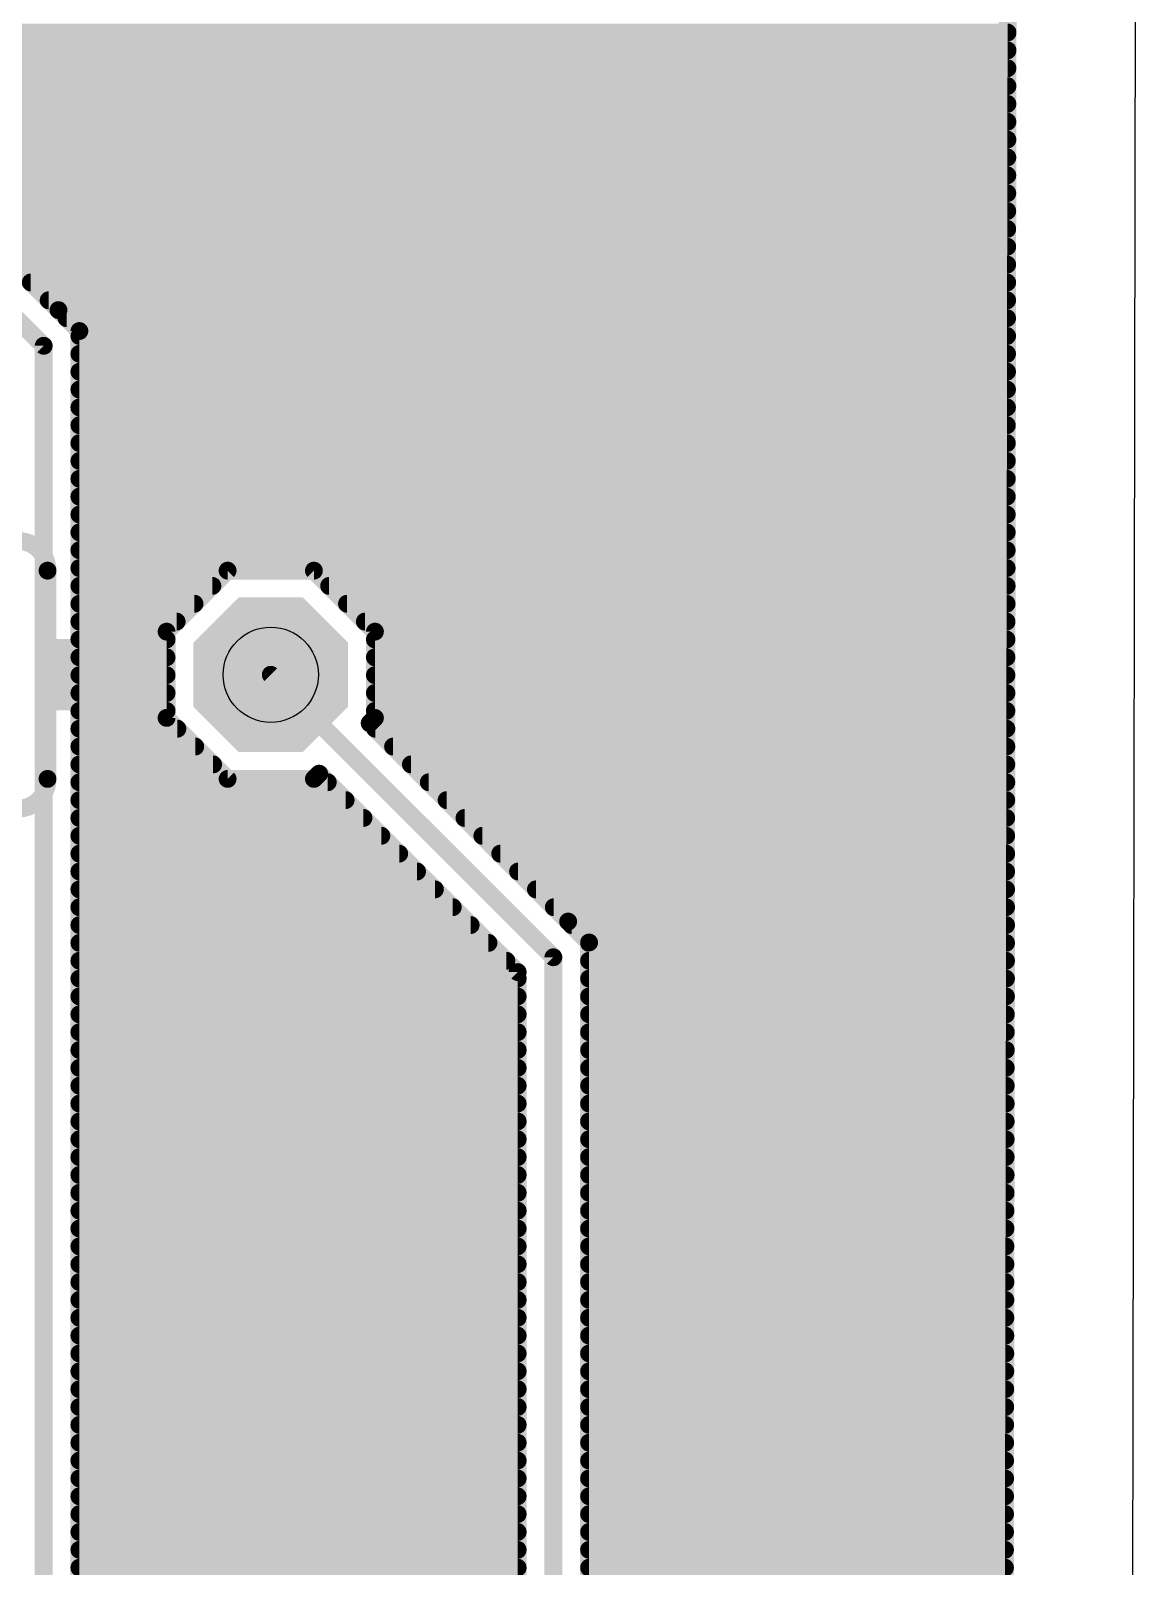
# Model space of a CAD drawing. Extents: x -0.1 to 57, y -0.1 to 41.
# Drawn here: x 47.54 to 57, y 9.31 to 22.42 of the extents above; entities that cross this region are included whole.
import ezdxf

# ---------------------------------------------------------------- set-up
doc = ezdxf.new("R2010")
doc.units = 0
for name, color, linetype in [('16', 175, 'CONTINUOUS'), ('17', 82, 'CONTINUOUS'), ('20', 30, 'CONTINUOUS'), ('21', 253, 'CONTINUOUS'), ('44', 253, 'CONTINUOUS')]:
    doc.layers.add(name, color=color, linetype=linetype)

# ---------------------------------------------------------------- blocks, each defined once
blk = doc.blocks.new('RECT')
blk.add_solid([(-0.5, -0.5), (0.5, -0.5), (-0.5, 0.5), (0.5, 0.5)])
blk = doc.blocks.new('OCTAGONP')
at = {"const_width": 0.5}
blk.add_lwpolyline([(-0.25, -0.1036), (-0.25, 0.1036), (-0.1036, 0.25), (0.1036, 0.25), (0.25, 0.1036), (0.25, -0.1036), (0.1036, -0.25), (-0.1036, -0.25), (-0.25, -0.1036), (-0.25, 0.1036)], dxfattribs=at)

msp = doc.modelspace()

# ---------------------------------------------------------------- linework, layer by layer
at = {"layer": '16', "const_width": 0.1524}
for points in [[(55.9059, 39.9078), (55.8397, 1.1265)], [(11.1462, 22.4028), (55.876, 22.4028)], [(11.0831, 22.2504), (55.8758, 22.2504)], [(10.9767, 22.098), (55.8755, 22.098)], [(46.6902, 21.9456), (55.8752, 21.9456)], [(46.8426, 21.7932), (55.875, 21.7932)], [(46.995, 21.6408), (55.8747, 21.6408)], [(47.1292, 21.4884), (55.8745, 21.4884)], [(47.1292, 21.336), (55.8742, 21.336)], [(47.1292, 21.1836), (55.8739, 21.1836)], [(46.2402, 21.1384), (47.6504, 19.7282)], [(47.1292, 21.0312), (55.8737, 21.0312)], [(47.1292, 20.8788), (55.8734, 20.8788)], [(47.7767, 20.033), (47.0843, 20.7253)], [(47.0854, 20.7264), (55.8732, 20.7264)], [(47.2356, 20.574), (55.8729, 20.574)], [(47.388, 20.4216), (55.8726, 20.4216)], [(47.5404, 20.2692), (55.8724, 20.2692)], [(47.6928, 20.1168), (55.8721, 20.1168)], [(47.9552, 19.8544), (47.7767, 20.033)], [(47.8452, 19.9644), (55.8719, 19.9644)], [(47.9552, 8.2447), (47.9552, 19.8544)], [(47.6504, 19.7282), (47.6504, 8.371)], [(47.9552, 19.812), (55.8716, 19.812)], [(47.9552, 19.6596), (55.8713, 19.6596)], [(47.9552, 19.5072), (55.8711, 19.5072)], [(47.9552, 19.3548), (55.8708, 19.3548)], [(47.9552, 19.2024), (55.8706, 19.2024)], [(47.9552, 19.05), (55.8703, 19.05)], [(47.9552, 18.8976), (55.87, 18.8976)], [(47.9552, 18.7452), (55.8698, 18.7452)], [(47.9552, 18.5928), (55.8695, 18.5928)], [(47.9552, 18.4404), (55.8693, 18.4404)], [(47.9552, 18.288), (55.869, 18.288)], [(47.9552, 18.1356), (55.8687, 18.1356)], [(47.9552, 17.9832), (55.8685, 17.9832)], [(47.9552, 17.8308), (55.8682, 17.8308)], [(49.22, 17.8086), (48.6992, 17.2878)], [(49.9564, 17.8086), (49.22, 17.8086)], [(50.4772, 17.2878), (49.9564, 17.8086)], [(47.9552, 17.6784), (49.0898, 17.6784)], [(50.0866, 17.6784), (55.868, 17.6784)], [(47.9552, 17.526), (48.9374, 17.526)], [(50.239, 17.526), (55.8677, 17.526)], [(47.9552, 17.3736), (48.785, 17.3736)], [(50.3914, 17.3736), (55.8674, 17.3736)], [(48.6992, 17.2878), (48.6992, 16.5514)], [(50.4772, 16.5514), (50.4772, 17.2878)], [(47.9552, 17.2212), (48.6992, 17.2212)], [(50.4772, 17.2212), (55.8672, 17.2212)], [(47.9552, 17.0688), (48.6992, 17.0688)], [(50.4772, 17.0688), (55.8669, 17.0688)], [(47.9552, 16.9164), (48.6992, 16.9164)], [(49.5882, 16.9196), (52, 14.5078)], [(50.4772, 16.9164), (55.8666, 16.9164)], [(47.9552, 16.764), (48.6992, 16.764)], [(50.4772, 16.764), (55.8664, 16.764)], [(47.9552, 16.6116), (48.6992, 16.6116)], [(50.4772, 16.6116), (55.8661, 16.6116)], [(47.9552, 16.4592), (48.7914, 16.4592)], [(48.6992, 16.5514), (49.22, 16.0306)], [(50.4323, 16.5065), (50.4772, 16.5514)], [(52.1263, 14.8126), (50.4323, 16.5065)], [(50.4796, 16.4592), (55.8659, 16.4592)], [(47.9552, 16.3068), (48.9438, 16.3068)], [(50.632, 16.3068), (55.8656, 16.3068)], [(47.9552, 16.1544), (49.0962, 16.1544)], [(49.9564, 16.0306), (50.0013, 16.0755)], [(50.0013, 16.0755), (51.6952, 14.3815)], [(50.7844, 16.1544), (55.8653, 16.1544)], [(47.9552, 16.002), (50.0747, 16.002)], [(49.22, 16.0306), (49.9564, 16.0306)], [(50.9368, 16.002), (55.8651, 16.002)], [(47.9552, 15.8496), (50.2271, 15.8496)], [(51.0892, 15.8496), (55.8648, 15.8496)], [(47.9552, 15.6972), (50.3795, 15.6972)], [(51.2416, 15.6972), (55.8646, 15.6972)], [(47.9552, 15.5448), (50.5319, 15.5448)], [(51.394, 15.5448), (55.8643, 15.5448)], [(47.9552, 15.3924), (50.6843, 15.3924)], [(51.5464, 15.3924), (55.864, 15.3924)], [(47.9552, 15.24), (50.8367, 15.24)], [(51.6988, 15.24), (55.8638, 15.24)], [(47.9552, 15.0876), (50.9891, 15.0876)], [(51.8512, 15.0876), (55.8635, 15.0876)], [(47.9552, 14.9352), (51.1415, 14.9352)], [(52.0036, 14.9352), (55.8633, 14.9352)], [(47.9552, 14.7828), (51.2939, 14.7828)], [(52.3048, 14.6341), (52.1263, 14.8126)], [(52.156, 14.7828), (55.863, 14.7828)], [(47.9552, 14.6304), (51.4463, 14.6304)], [(52.3048, 7.6096), (52.3048, 14.6341)], [(52.3048, 14.6304), (55.8627, 14.6304)], [(47.9552, 14.478), (51.5987, 14.478)], [(52, 14.5078), (52, 6.7206)], [(52.3048, 14.478), (55.8625, 14.478)], [(51.6952, 14.3815), (51.6952, 7.6096)], [(47.9552, 14.3256), (51.6952, 14.3256)], [(52.3048, 14.3256), (55.8622, 14.3256)], [(47.9552, 14.1732), (51.6952, 14.1732)], [(52.3048, 14.1732), (55.862, 14.1732)], [(47.9552, 14.0208), (51.6952, 14.0208)], [(52.3048, 14.0208), (55.8617, 14.0208)], [(47.9552, 13.8684), (51.6952, 13.8684)], [(52.3048, 13.8684), (55.8614, 13.8684)], [(47.9552, 13.716), (51.6952, 13.716)], [(52.3048, 13.716), (55.8612, 13.716)], [(47.9552, 13.5636), (51.6952, 13.5636)], [(52.3048, 13.5636), (55.8609, 13.5636)], [(47.9552, 13.4112), (51.6952, 13.4112)], [(52.3048, 13.4112), (55.8607, 13.4112)], [(47.9552, 13.2588), (51.6952, 13.2588)], [(52.3048, 13.2588), (55.8604, 13.2588)], [(47.9552, 13.1064), (51.6952, 13.1064)], [(52.3048, 13.1064), (55.8601, 13.1064)], [(47.9552, 12.954), (51.6952, 12.954)], [(52.3048, 12.954), (55.8599, 12.954)], [(47.9552, 12.8016), (51.6952, 12.8016)], [(52.3048, 12.8016), (55.8596, 12.8016)], [(47.9552, 12.6492), (51.6952, 12.6492)], [(52.3048, 12.6492), (55.8594, 12.6492)], [(47.9552, 12.4968), (51.6952, 12.4968)], [(52.3048, 12.4968), (55.8591, 12.4968)], [(47.9552, 12.3444), (51.6952, 12.3444)], [(52.3048, 12.3444), (55.8588, 12.3444)], [(47.9552, 12.192), (51.6952, 12.192)], [(52.3048, 12.192), (55.8586, 12.192)], [(47.9552, 12.0396), (51.6952, 12.0396)], [(52.3048, 12.0396), (55.8583, 12.0396)], [(47.9552, 11.8872), (51.6952, 11.8872)], [(52.3048, 11.8872), (55.8581, 11.8872)], [(47.9552, 11.7348), (51.6952, 11.7348)], [(52.3048, 11.7348), (55.8578, 11.7348)], [(47.9552, 11.5824), (51.6952, 11.5824)], [(52.3048, 11.5824), (55.8575, 11.5824)], [(47.9552, 11.43), (51.6952, 11.43)], [(52.3048, 11.43), (55.8573, 11.43)], [(47.9552, 11.2776), (51.6952, 11.2776)], [(52.3048, 11.2776), (55.857, 11.2776)], [(47.9552, 11.1252), (51.6952, 11.1252)], [(52.3048, 11.1252), (55.8568, 11.1252)], [(47.9552, 10.9728), (51.6952, 10.9728)], [(52.3048, 10.9728), (55.8565, 10.9728)], [(47.9552, 10.8204), (51.6952, 10.8204)], [(52.3048, 10.8204), (55.8562, 10.8204)], [(47.9552, 10.668), (51.6952, 10.668)], [(52.3048, 10.668), (55.856, 10.668)], [(47.9552, 10.5156), (51.6952, 10.5156)], [(52.3048, 10.5156), (55.8557, 10.5156)], [(47.9552, 10.3632), (51.6952, 10.3632)], [(52.3048, 10.3632), (55.8555, 10.3632)], [(47.9552, 10.2108), (51.6952, 10.2108)], [(52.3048, 10.2108), (55.8552, 10.2108)], [(47.9552, 10.0584), (51.6952, 10.0584)], [(52.3048, 10.0584), (55.8549, 10.0584)], [(47.9552, 9.906), (51.6952, 9.906)], [(52.3048, 9.906), (55.8547, 9.906)], [(47.9552, 9.7536), (51.6952, 9.7536)], [(52.3048, 9.7536), (55.8544, 9.7536)], [(47.9552, 9.6012), (51.6952, 9.6012)], [(52.3048, 9.6012), (55.8541, 9.6012)], [(47.9552, 9.4488), (51.6952, 9.4488)], [(52.3048, 9.4488), (55.8539, 9.4488)], [(47.9552, 9.2964), (51.6952, 9.2964)], [(52.3048, 9.2964), (55.8536, 9.2964)]]:
    msp.add_lwpolyline(points, dxfattribs=at)
at = {"layer": '16', "const_width": 0.0762}
for points in [[(55.876, 22.3647, 1), (55.876, 22.4409)], [(55.8758, 22.2123, 1), (55.8758, 22.2885)], [(55.8755, 22.0599, 1), (55.8755, 22.1361)], [(55.8752, 21.9075, 1), (55.8752, 21.9837)], [(55.875, 21.7551, 1), (55.875, 21.8313)], [(55.8747, 21.6027, 1), (55.8747, 21.6789)], [(55.8745, 21.4503, 1), (55.8745, 21.5265)], [(55.8742, 21.2979, 1), (55.8742, 21.3741)], [(55.8739, 21.1455, 1), (55.8739, 21.2217)], [(55.8737, 20.9931, 1), (55.8737, 21.0693)], [(55.8734, 20.8407, 1), (55.8734, 20.9169)], [(55.8732, 20.6883, 1), (55.8732, 20.7645)], [(55.8729, 20.5359, 1), (55.8729, 20.6121)], [(55.8726, 20.3835, 1), (55.8726, 20.4597)], [(47.5404, 20.3073, 1), (47.5404, 20.2311)], [(55.8724, 20.2311, 1), (55.8724, 20.3073)], [(47.6928, 20.1549, 1), (47.6928, 20.0787)], [(55.8721, 20.0787, 1), (55.8721, 20.1549)], [(47.8036, 20.0599, 1), (47.7497, 20.0061)], [(47.7497, 20.0061, 1), (47.8036, 20.0599)], [(47.8452, 20.0025, 1), (47.8452, 19.9263)], [(47.9933, 19.8544, 1), (47.9171, 19.8544)], [(55.8719, 19.9263, 1), (55.8719, 20.0025)], [(47.6885, 19.7282, 1), (47.6123, 19.7282)], [(47.9552, 19.8501, 1), (47.9552, 19.7739)], [(47.9283, 19.8275, 1), (47.9821, 19.8814)], [(55.8716, 19.7739, 1), (55.8716, 19.8501)], [(47.6235, 19.7013, 1), (47.6773, 19.7551)], [(47.9552, 19.6977, 1), (47.9552, 19.6215)], [(55.8713, 19.6215, 1), (55.8713, 19.6977)], [(47.9552, 19.5453, 1), (47.9552, 19.4691)], [(55.8711, 19.4691, 1), (55.8711, 19.5453)], [(47.9552, 19.3929, 1), (47.9552, 19.3167)], [(55.8708, 19.3167, 1), (55.8708, 19.3929)], [(47.9552, 19.2405, 1), (47.9552, 19.1643)], [(55.8706, 19.1643, 1), (55.8706, 19.2405)], [(47.9552, 19.0881, 1), (47.9552, 19.0119)], [(55.8703, 19.0119, 1), (55.8703, 19.0881)], [(47.9552, 18.9357, 1), (47.9552, 18.8595)], [(55.87, 18.8595, 1), (55.87, 18.9357)], [(47.9552, 18.7833, 1), (47.9552, 18.7071)], [(55.8698, 18.7071, 1), (55.8698, 18.7833)], [(47.9552, 18.6309, 1), (47.9552, 18.5547)], [(55.8695, 18.5547, 1), (55.8695, 18.6309)], [(47.9552, 18.4785, 1), (47.9552, 18.4023)], [(55.8693, 18.4023, 1), (55.8693, 18.4785)], [(47.9552, 18.3261, 1), (47.9552, 18.2499)], [(55.869, 18.2499, 1), (55.869, 18.3261)], [(47.9552, 18.1737, 1), (47.9552, 18.0975)], [(55.8687, 18.0975, 1), (55.8687, 18.1737)], [(47.9552, 18.0213, 1), (47.9552, 17.9451)], [(55.8685, 17.9451, 1), (55.8685, 18.0213)], [(47.9552, 17.8689, 1), (47.9552, 17.7927)], [(49.22, 17.8467, 1), (49.22, 17.7705)], [(49.2469, 17.7817, 1), (49.193, 17.8355)], [(49.9834, 17.8355, 1), (49.9295, 17.7817)], [(49.9564, 17.7705, 1), (49.9564, 17.8467)], [(55.8682, 17.7927, 1), (55.8682, 17.8689)], [(47.9552, 17.7165, 1), (47.9552, 17.6403)], [(49.0898, 17.6403, 1), (49.0898, 17.7165)], [(50.0866, 17.7165, 1), (50.0866, 17.6403)], [(55.868, 17.6403, 1), (55.868, 17.7165)], [(47.9552, 17.5641, 1), (47.9552, 17.4879)], [(48.9374, 17.4879, 1), (48.9374, 17.5641)], [(50.239, 17.5641, 1), (50.239, 17.4879)], [(55.8677, 17.4879, 1), (55.8677, 17.5641)], [(47.9552, 17.4117, 1), (47.9552, 17.3355)], [(48.785, 17.3355, 1), (48.785, 17.4117)], [(50.3914, 17.4117, 1), (50.3914, 17.3355)], [(55.8674, 17.3355, 1), (55.8674, 17.4117)], [(48.7373, 17.2878, 1), (48.6611, 17.2878)], [(48.6723, 17.3148, 1), (48.7261, 17.2609)], [(50.5153, 17.2878, 1), (50.4391, 17.2878)], [(50.4503, 17.2609, 1), (50.5041, 17.3148)], [(47.9552, 17.2593, 1), (47.9552, 17.1831)], [(48.6992, 17.1831, 1), (48.6992, 17.2593)], [(50.4772, 17.2593, 1), (50.4772, 17.1831)], [(55.8672, 17.1831, 1), (55.8672, 17.2593)], [(47.9552, 17.1069, 1), (47.9552, 17.0307)], [(48.6992, 17.0307, 1), (48.6992, 17.1069)], [(50.4772, 17.1069, 1), (50.4772, 17.0307)], [(55.8669, 17.0307, 1), (55.8669, 17.1069)], [(47.9552, 16.9545, 1), (47.9552, 16.8783)], [(48.6992, 16.8783, 1), (48.6992, 16.9545)], [(49.6151, 16.9465, 1), (49.5613, 16.8927)], [(50.4772, 16.9545, 1), (50.4772, 16.8783)], [(55.8666, 16.8783, 1), (55.8666, 16.9545)], [(47.9552, 16.8021, 1), (47.9552, 16.7259)], [(48.6992, 16.7259, 1), (48.6992, 16.8021)], [(50.4772, 16.8021, 1), (50.4772, 16.7259)], [(55.8664, 16.7259, 1), (55.8664, 16.8021)], [(47.9552, 16.6497, 1), (47.9552, 16.5735)], [(48.6992, 16.5735, 1), (48.6992, 16.6497)], [(50.4772, 16.6497, 1), (50.4772, 16.5735)], [(55.8661, 16.5735, 1), (55.8661, 16.6497)], [(47.9552, 16.4973, 1), (47.9552, 16.4211)], [(48.7261, 16.5783, 1), (48.6723, 16.5244)], [(48.6611, 16.5514, 1), (48.7373, 16.5514)], [(48.7914, 16.4211, 1), (48.7914, 16.4973)], [(50.4593, 16.5334, 1), (50.4054, 16.4796)], [(50.4054, 16.5334, 1), (50.4593, 16.4796)], [(50.4391, 16.5514, 1), (50.5153, 16.5514)], [(50.4796, 16.4973, 1), (50.4796, 16.4211)], [(50.5041, 16.5244, 1), (50.4503, 16.5783)], [(55.8659, 16.4211, 1), (55.8659, 16.4973)], [(47.9552, 16.3449, 1), (47.9552, 16.2687)], [(48.9438, 16.2687, 1), (48.9438, 16.3449)], [(50.632, 16.3449, 1), (50.632, 16.2687)], [(55.8656, 16.2687, 1), (55.8656, 16.3449)], [(47.9552, 16.1925, 1), (47.9552, 16.1163)], [(49.0962, 16.1163, 1), (49.0962, 16.1925)], [(50.0282, 16.1024, 1), (49.9743, 16.0485)], [(50.0282, 16.0485, 1), (49.9743, 16.1024)], [(50.7844, 16.1925, 1), (50.7844, 16.1163)], [(55.8653, 16.1163, 1), (55.8653, 16.1925)], [(47.9552, 16.0401, 1), (47.9552, 15.9639)], [(49.22, 16.0687, 1), (49.22, 15.9925)], [(49.193, 16.0037, 1), (49.2469, 16.0575)], [(49.9295, 16.0575, 1), (49.9834, 16.0037)], [(49.9564, 15.9925, 1), (49.9564, 16.0687)], [(50.0747, 15.9639, 1), (50.0747, 16.0401)], [(50.9368, 16.0401, 1), (50.9368, 15.9639)], [(55.8651, 15.9639, 1), (55.8651, 16.0401)], [(47.9552, 15.8877, 1), (47.9552, 15.8115)], [(50.2271, 15.8115, 1), (50.2271, 15.8877)], [(51.0892, 15.8877, 1), (51.0892, 15.8115)], [(55.8648, 15.8115, 1), (55.8648, 15.8877)], [(47.9552, 15.7353, 1), (47.9552, 15.6591)], [(50.3795, 15.6591, 1), (50.3795, 15.7353)], [(51.2416, 15.7353, 1), (51.2416, 15.6591)], [(55.8646, 15.6591, 1), (55.8646, 15.7353)], [(47.9552, 15.5829, 1), (47.9552, 15.5067)], [(50.5319, 15.5067, 1), (50.5319, 15.5829)], [(51.394, 15.5829, 1), (51.394, 15.5067)], [(55.8643, 15.5067, 1), (55.8643, 15.5829)], [(47.9552, 15.4305, 1), (47.9552, 15.3543)], [(50.6843, 15.3543, 1), (50.6843, 15.4305)], [(51.5464, 15.4305, 1), (51.5464, 15.3543)], [(55.864, 15.3543, 1), (55.864, 15.4305)], [(47.9552, 15.2781, 1), (47.9552, 15.2019)], [(50.8367, 15.2019, 1), (50.8367, 15.2781)], [(51.6988, 15.2781, 1), (51.6988, 15.2019)], [(55.8638, 15.2019, 1), (55.8638, 15.2781)], [(47.9552, 15.1257, 1), (47.9552, 15.0495)], [(50.9891, 15.0495, 1), (50.9891, 15.1257)], [(51.8512, 15.1257, 1), (51.8512, 15.0495)], [(55.8635, 15.0495, 1), (55.8635, 15.1257)], [(47.9552, 14.9733, 1), (47.9552, 14.8971)], [(51.1415, 14.8971, 1), (51.1415, 14.9733)], [(52.0036, 14.9733, 1), (52.0036, 14.8971)], [(55.8633, 14.8971, 1), (55.8633, 14.9733)], [(47.9552, 14.8209, 1), (47.9552, 14.7447)], [(51.2939, 14.7447, 1), (51.2939, 14.8209)], [(52.1532, 14.8395, 1), (52.0993, 14.7857)], [(52.0993, 14.7857, 1), (52.1532, 14.8395)], [(52.156, 14.8209, 1), (52.156, 14.7447)], [(55.863, 14.7447, 1), (55.863, 14.8209)], [(47.9552, 14.6685, 1), (47.9552, 14.5923)], [(51.4463, 14.5923, 1), (51.4463, 14.6685)], [(52.3429, 14.6341, 1), (52.2667, 14.6341)], [(52.3048, 14.6685, 1), (52.3048, 14.5923)], [(52.2779, 14.6071, 1), (52.3317, 14.661)], [(55.8627, 14.5923, 1), (55.8627, 14.6685)], [(47.9552, 14.5161, 1), (47.9552, 14.4399)], [(51.5987, 14.4399, 1), (51.5987, 14.5161)], [(52.0381, 14.5078, 1), (51.9619, 14.5078)], [(51.9731, 14.4809, 1), (52.0269, 14.5347)], [(52.3048, 14.5161, 1), (52.3048, 14.4399)], [(55.8625, 14.4399, 1), (55.8625, 14.5161)], [(51.7333, 14.3815, 1), (51.6571, 14.3815)], [(51.6683, 14.3546, 1), (51.7221, 14.4085)], [(47.9552, 14.3637, 1), (47.9552, 14.2875)], [(51.6952, 14.2875, 1), (51.6952, 14.3637)], [(52.3048, 14.3637, 1), (52.3048, 14.2875)], [(55.8622, 14.2875, 1), (55.8622, 14.3637)], [(47.9552, 14.2113, 1), (47.9552, 14.1351)], [(51.6952, 14.1351, 1), (51.6952, 14.2113)], [(52.3048, 14.2113, 1), (52.3048, 14.1351)], [(55.862, 14.1351, 1), (55.862, 14.2113)], [(47.9552, 14.0589, 1), (47.9552, 13.9827)], [(51.6952, 13.9827, 1), (51.6952, 14.0589)], [(52.3048, 14.0589, 1), (52.3048, 13.9827)], [(55.8617, 13.9827, 1), (55.8617, 14.0589)], [(47.9552, 13.9065, 1), (47.9552, 13.8303)], [(51.6952, 13.8303, 1), (51.6952, 13.9065)], [(52.3048, 13.9065, 1), (52.3048, 13.8303)], [(55.8614, 13.8303, 1), (55.8614, 13.9065)], [(47.9552, 13.7541, 1), (47.9552, 13.6779)], [(51.6952, 13.6779, 1), (51.6952, 13.7541)], [(52.3048, 13.7541, 1), (52.3048, 13.6779)], [(55.8612, 13.6779, 1), (55.8612, 13.7541)], [(47.9552, 13.6017, 1), (47.9552, 13.5255)], [(51.6952, 13.5255, 1), (51.6952, 13.6017)], [(52.3048, 13.6017, 1), (52.3048, 13.5255)], [(55.8609, 13.5255, 1), (55.8609, 13.6017)], [(47.9552, 13.4493, 1), (47.9552, 13.3731)], [(51.6952, 13.3731, 1), (51.6952, 13.4493)], [(52.3048, 13.4493, 1), (52.3048, 13.3731)], [(55.8607, 13.3731, 1), (55.8607, 13.4493)], [(47.9552, 13.2969, 1), (47.9552, 13.2207)], [(51.6952, 13.2207, 1), (51.6952, 13.2969)], [(52.3048, 13.2969, 1), (52.3048, 13.2207)], [(55.8604, 13.2207, 1), (55.8604, 13.2969)], [(47.9552, 13.1445, 1), (47.9552, 13.0683)], [(51.6952, 13.0683, 1), (51.6952, 13.1445)], [(52.3048, 13.1445, 1), (52.3048, 13.0683)], [(55.8601, 13.0683, 1), (55.8601, 13.1445)], [(47.9552, 12.9921, 1), (47.9552, 12.9159)], [(51.6952, 12.9159, 1), (51.6952, 12.9921)], [(52.3048, 12.9921, 1), (52.3048, 12.9159)], [(55.8599, 12.9159, 1), (55.8599, 12.9921)], [(47.9552, 12.8397, 1), (47.9552, 12.7635)], [(51.6952, 12.7635, 1), (51.6952, 12.8397)], [(52.3048, 12.8397, 1), (52.3048, 12.7635)], [(55.8596, 12.7635, 1), (55.8596, 12.8397)], [(47.9552, 12.6873, 1), (47.9552, 12.6111)], [(51.6952, 12.6111, 1), (51.6952, 12.6873)], [(52.3048, 12.6873, 1), (52.3048, 12.6111)], [(55.8594, 12.6111, 1), (55.8594, 12.6873)], [(47.9552, 12.5349, 1), (47.9552, 12.4587)], [(51.6952, 12.4587, 1), (51.6952, 12.5349)], [(52.3048, 12.5349, 1), (52.3048, 12.4587)], [(55.8591, 12.4587, 1), (55.8591, 12.5349)], [(47.9552, 12.3825, 1), (47.9552, 12.3063)], [(51.6952, 12.3063, 1), (51.6952, 12.3825)], [(52.3048, 12.3825, 1), (52.3048, 12.3063)], [(55.8588, 12.3063, 1), (55.8588, 12.3825)], [(47.9552, 12.2301, 1), (47.9552, 12.1539)], [(51.6952, 12.1539, 1), (51.6952, 12.2301)], [(52.3048, 12.2301, 1), (52.3048, 12.1539)], [(55.8586, 12.1539, 1), (55.8586, 12.2301)], [(47.9552, 12.0777, 1), (47.9552, 12.0015)], [(51.6952, 12.0015, 1), (51.6952, 12.0777)], [(52.3048, 12.0777, 1), (52.3048, 12.0015)], [(55.8583, 12.0015, 1), (55.8583, 12.0777)], [(47.9552, 11.9253, 1), (47.9552, 11.8491)], [(51.6952, 11.8491, 1), (51.6952, 11.9253)], [(52.3048, 11.9253, 1), (52.3048, 11.8491)], [(55.8581, 11.8491, 1), (55.8581, 11.9253)], [(47.9552, 11.7729, 1), (47.9552, 11.6967)], [(51.6952, 11.6967, 1), (51.6952, 11.7729)], [(52.3048, 11.7729, 1), (52.3048, 11.6967)], [(55.8578, 11.6967, 1), (55.8578, 11.7729)], [(47.9552, 11.6205, 1), (47.9552, 11.5443)], [(51.6952, 11.5443, 1), (51.6952, 11.6205)], [(52.3048, 11.6205, 1), (52.3048, 11.5443)], [(55.8575, 11.5443, 1), (55.8575, 11.6205)], [(47.9552, 11.4681, 1), (47.9552, 11.3919)], [(51.6952, 11.3919, 1), (51.6952, 11.4681)], [(52.3048, 11.4681, 1), (52.3048, 11.3919)], [(55.8573, 11.3919, 1), (55.8573, 11.4681)], [(47.9552, 11.3157, 1), (47.9552, 11.2395)], [(51.6952, 11.2395, 1), (51.6952, 11.3157)], [(52.3048, 11.3157, 1), (52.3048, 11.2395)], [(55.857, 11.2395, 1), (55.857, 11.3157)], [(47.9552, 11.1633, 1), (47.9552, 11.0871)], [(51.6952, 11.0871, 1), (51.6952, 11.1633)], [(52.3048, 11.1633, 1), (52.3048, 11.0871)], [(55.8568, 11.0871, 1), (55.8568, 11.1633)], [(47.9552, 11.0109, 1), (47.9552, 10.9347)], [(51.6952, 10.9347, 1), (51.6952, 11.0109)], [(52.3048, 11.0109, 1), (52.3048, 10.9347)], [(55.8565, 10.9347, 1), (55.8565, 11.0109)], [(47.9552, 10.8585, 1), (47.9552, 10.7823)], [(51.6952, 10.7823, 1), (51.6952, 10.8585)], [(52.3048, 10.8585, 1), (52.3048, 10.7823)], [(55.8562, 10.7823, 1), (55.8562, 10.8585)], [(47.9552, 10.7061, 1), (47.9552, 10.6299)], [(51.6952, 10.6299, 1), (51.6952, 10.7061)], [(52.3048, 10.7061, 1), (52.3048, 10.6299)], [(55.856, 10.6299, 1), (55.856, 10.7061)], [(47.9552, 10.5537, 1), (47.9552, 10.4775)], [(51.6952, 10.4775, 1), (51.6952, 10.5537)], [(52.3048, 10.5537, 1), (52.3048, 10.4775)], [(55.8557, 10.4775, 1), (55.8557, 10.5537)], [(47.9552, 10.4013, 1), (47.9552, 10.3251)], [(51.6952, 10.3251, 1), (51.6952, 10.4013)], [(52.3048, 10.4013, 1), (52.3048, 10.3251)], [(55.8555, 10.3251, 1), (55.8555, 10.4013)], [(47.9552, 10.2489, 1), (47.9552, 10.1727)], [(51.6952, 10.1727, 1), (51.6952, 10.2489)], [(52.3048, 10.2489, 1), (52.3048, 10.1727)], [(55.8552, 10.1727, 1), (55.8552, 10.2489)], [(47.9552, 10.0965, 1), (47.9552, 10.0203)], [(51.6952, 10.0203, 1), (51.6952, 10.0965)], [(52.3048, 10.0965, 1), (52.3048, 10.0203)], [(55.8549, 10.0203, 1), (55.8549, 10.0965)], [(47.9552, 9.9441, 1), (47.9552, 9.8679)], [(51.6952, 9.8679, 1), (51.6952, 9.9441)], [(52.3048, 9.9441, 1), (52.3048, 9.8679)], [(55.8547, 9.8679, 1), (55.8547, 9.9441)], [(47.9552, 9.7917, 1), (47.9552, 9.7155)], [(51.6952, 9.7155, 1), (51.6952, 9.7917)], [(52.3048, 9.7917, 1), (52.3048, 9.7155)], [(55.8544, 9.7155, 1), (55.8544, 9.7917)], [(47.9552, 9.6393, 1), (47.9552, 9.5631)], [(51.6952, 9.5631, 1), (51.6952, 9.6393)], [(52.3048, 9.6393, 1), (52.3048, 9.5631)], [(55.8541, 9.5631, 1), (55.8541, 9.6393)], [(47.9552, 9.4869, 1), (47.9552, 9.4107)], [(51.6952, 9.4107, 1), (51.6952, 9.4869)], [(52.3048, 9.4869, 1), (52.3048, 9.4107)], [(55.8539, 9.4107, 1), (55.8539, 9.4869)], [(47.9552, 9.3345, 1), (47.9552, 9.2583)], [(51.6952, 9.2583, 1), (51.6952, 9.3345)], [(52.3048, 9.3345, 1), (52.3048, 9.2583)], [(55.8536, 9.2583, 1), (55.8536, 9.3345)]]:
    msp.add_lwpolyline(points, format="xyb", dxfattribs=at)
at = {"layer": '20'}
msp.add_line((56.93, 0.035), (57, 41), dxfattribs=at)
at = {"layer": '21'}
for points, const_width in [([(47.6832, 17.8086, 0.4142), (47.4292, 18.0626)], 0.1524), ([(47.7213, 17.8086, 1), (47.6451, 17.8086)], 0.0762), ([(47.6451, 17.8086, 1), (47.7213, 17.8086)], 0.0762), ([(47.4292, 15.7766, 0.4142), (47.6832, 16.0306)], 0.1524), ([(47.7213, 16.0306, 1), (47.6451, 16.0306)], 0.0762), ([(47.6451, 16.0306, 1), (47.7213, 16.0306)], 0.0762)]:
    msp.add_lwpolyline(points, format="xyb", dxfattribs=dict(at, const_width=const_width))
at = {"layer": '21', "const_width": 0.1524}
msp.add_lwpolyline([(47.6832, 17.8086), (47.6832, 16.0306)], dxfattribs=at)
at = {"layer": '44'}
msp.add_circle((49.5882, 16.9196), 0.4064, dxfattribs=at)

# ---------------------------------------------------------------- block references
at = {"layer": '17', "xscale": 1.3208, "yscale": 1.3208, "rotation": 180}
msp.add_blockref('OCTAGONP', (49.5882, 16.9196), dxfattribs=at)
msp.add_blockref('OCTAGONP', (49.5882, 16.9196), dxfattribs=at)
at = {"layer": '21', "xscale": 0.8636, "yscale": 0.6096, "rotation": 180}
msp.add_blockref('RECT', (48.115, 16.9196), dxfattribs=at)

doc.saveas('drawing.dxf')
